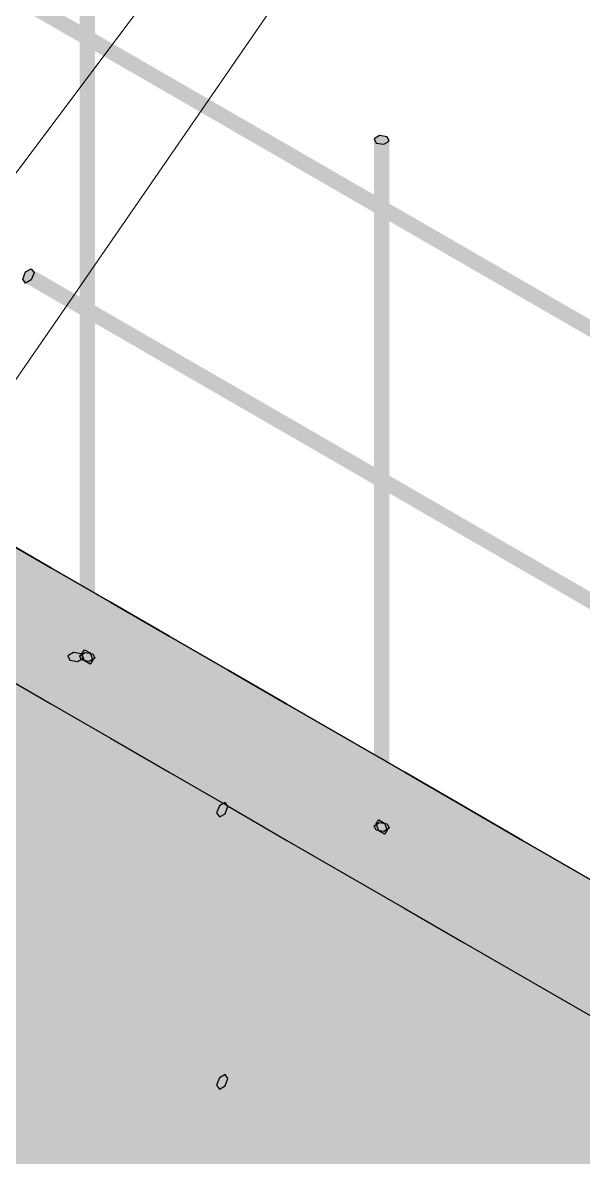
# Model space of a CAD drawing. Header units: metres. Extents: x 0 to 28.4, y 0 to 5.9.
# Drawn here: x 11.415 to 11.827, y 1.892 to 2.726 of the extents above; entities that cross this region are included whole.
import ezdxf

# ---------------------------------------------------------------- set-up
doc = ezdxf.new("R2010")
doc.units = ezdxf.units.M
doc.header["$LTSCALE"] = 0.25
doc.layers.add('ISO-ARISTAS', color=8, linetype='CONTINUOUS')
doc.layers.add('ISO-CONCRETO-SUP', color=254, linetype='CONTINUOUS', true_color=0xe8e8e8)
doc.layers.add('LLAMADAS', color=30, linetype='CONTINUOUS', lineweight=18)

msp = doc.modelspace()

# ---------------------------------------------------------------- linework, layer by layer
at = {"layer": 'ISO-ARISTAS', "color": 250}
for p, q in [((11.67745, 2.64304), (11.67334, 2.64067)), ((11.67334, 2.64067), (11.67484, 2.63743)), ((11.67484, 2.63743), (11.68046, 2.63656)), ((11.68307, 2.64218), (11.67745, 2.64304)), ((11.68046, 2.63656), (11.68457, 2.63893)), ((11.68457, 2.63893), (11.68307, 2.64218)), ((11.41709, 2.54273), (11.4212, 2.5451)), ((11.4212, 2.5451), (11.42326, 2.54218)), ((11.41503, 2.53743), (11.41709, 2.54273)), ((11.41709, 2.5345), (11.41503, 2.53743)), ((11.4212, 2.53687), (11.41709, 2.5345)), ((11.42326, 2.54218), (11.4212, 2.53687)), ((11.43612, 2.325), (11.39282, 2.35)), ((11.39282, 2.35), (11.43612, 2.325)), ((11.47942, 2.3), (11.43612, 2.325)), ((11.43612, 2.325), (11.47942, 2.3)), ((11.52272, 2.275), (11.47942, 2.3)), ((11.47942, 2.3), (11.52272, 2.275)), ((11.56603, 2.25), (11.52272, 2.275)), ((11.52272, 2.275), (11.56603, 2.25)), ((11.45228, 2.26304), (11.44817, 2.26067)), ((11.44817, 2.26067), (11.44967, 2.25743)), ((11.4579, 2.26218), (11.45228, 2.26304)), ((11.45683, 2.26067), (11.46094, 2.26304)), ((11.45834, 2.25743), (11.45683, 2.26067)), ((11.45941, 2.25893), (11.4579, 2.26218)), ((11.45834, 2.26218), (11.46039, 2.2651)), ((11.46039, 2.25687), (11.45834, 2.26218)), ((11.46039, 2.2651), (11.46451, 2.26273)), ((11.46094, 2.26304), (11.46656, 2.26218)), ((11.46451, 2.26273), (11.46656, 2.25743)), ((11.46656, 2.26218), (11.46807, 2.25893)), ((11.44967, 2.25743), (11.45529, 2.25656)), ((11.45529, 2.25656), (11.45941, 2.25893)), ((11.46395, 2.25656), (11.45834, 2.25743)), ((11.46451, 2.2545), (11.46039, 2.25687)), ((11.46807, 2.25893), (11.46395, 2.25656)), ((11.46656, 2.25743), (11.46451, 2.2545)), ((11.39282, 2.25), (11.43612, 2.225)), ((11.39282, 2.25), (11.43612, 2.225)), ((11.60933, 2.225), (11.56603, 2.25)), ((11.56603, 2.25), (11.60933, 2.225)), ((11.43612, 2.225), (11.47942, 2.2)), ((11.43612, 2.225), (11.47942, 2.2)), ((11.65263, 2.2), (11.60933, 2.225)), ((11.60933, 2.225), (11.65263, 2.2)), ((11.47942, 2.2), (11.52272, 2.175)), ((11.47942, 2.2), (11.52272, 2.175)), ((11.69593, 2.175), (11.65263, 2.2)), ((11.65263, 2.2), (11.69593, 2.175)), ((11.52272, 2.175), (11.56603, 2.15)), ((11.52272, 2.175), (11.56603, 2.15)), ((11.73923, 2.15), (11.69593, 2.175)), ((11.69593, 2.175), (11.73923, 2.15)), ((11.56375, 2.1528), (11.55964, 2.15043)), ((11.56581, 2.14988), (11.56375, 2.1528)), ((11.55964, 2.15043), (11.55758, 2.14513)), ((11.55758, 2.14513), (11.55964, 2.1422)), ((11.55964, 2.1422), (11.56375, 2.14457)), ((11.56375, 2.14457), (11.56581, 2.14988)), ((11.56603, 2.15), (11.60933, 2.125)), ((11.56603, 2.15), (11.60933, 2.125)), ((11.78253, 2.125), (11.73923, 2.15)), ((11.73923, 2.15), (11.78253, 2.125)), ((11.67334, 2.13567), (11.67745, 2.13804)), ((11.67484, 2.13243), (11.67334, 2.13567)), ((11.67484, 2.13718), (11.6769, 2.1401)), ((11.6769, 2.13187), (11.67484, 2.13718)), ((11.6769, 2.1401), (11.68101, 2.13773)), ((11.67745, 2.13804), (11.68307, 2.13718)), ((11.68101, 2.13773), (11.68307, 2.13243)), ((11.68307, 2.13718), (11.68457, 2.13393)), ((11.68046, 2.13156), (11.67484, 2.13243)), ((11.68101, 2.1295), (11.6769, 2.13187)), ((11.68457, 2.13393), (11.68046, 2.13156)), ((11.68307, 2.13243), (11.68101, 2.1295)), ((11.60933, 2.125), (11.65263, 2.1)), ((11.60933, 2.125), (11.65263, 2.1)), ((11.82583, 2.1), (11.78253, 2.125)), ((11.78253, 2.125), (11.82583, 2.1)), ((11.65263, 2.1), (11.69593, 2.075)), ((11.65263, 2.1), (11.69593, 2.075)), ((11.86913, 2.075), (11.82583, 2.1)), ((11.82583, 2.1), (11.86913, 2.075)), ((11.69593, 2.075), (11.73923, 2.05)), ((11.69593, 2.075), (11.73923, 2.05)), ((11.73923, 2.05), (11.78253, 2.025)), ((11.73923, 2.05), (11.78253, 2.025)), ((11.78253, 2.025), (11.82583, 2)), ((11.78253, 2.025), (11.82583, 2)), ((11.82583, 2), (11.86913, 1.975)), ((11.82583, 2), (11.86913, 1.975)), ((11.56375, 1.9528), (11.55964, 1.95043)), ((11.56581, 1.94988), (11.56375, 1.9528)), ((11.55964, 1.95043), (11.55758, 1.94513)), ((11.55758, 1.94513), (11.55964, 1.9422)), ((11.55964, 1.9422), (11.56375, 1.94457)), ((11.56375, 1.94457), (11.56581, 1.94988))]:
    msp.add_line(p, q, dxfattribs=at)
at = {"layer": 'ISO-CONCRETO-SUP', "true_color": 0x912020}
for points in [[(11.46094, 2.76804), (11.45683, 2.76567), (11.46094, 2.59971), (11.45683, 2.59734)], [(11.46395, 2.76156), (11.46807, 2.76393), (11.46395, 2.59322), (11.46807, 2.5956)], [(11.67745, 2.64304), (11.67334, 2.64067), (11.67745, 2.47471), (11.67334, 2.47234)], [(11.68046, 2.63656), (11.68457, 2.63893), (11.68046, 2.46822), (11.68457, 2.4706)], [(11.46094, 2.59971), (11.45683, 2.59734), (11.46094, 2.43138), (11.45683, 2.429)], [(11.46395, 2.59322), (11.46807, 2.5956), (11.46395, 2.42489), (11.46807, 2.42726)], [(11.67745, 2.47471), (11.67334, 2.47234), (11.67745, 2.30638), (11.67334, 2.304)], [(11.68046, 2.46822), (11.68457, 2.4706), (11.68046, 2.29989), (11.68457, 2.30226)], [(11.46094, 2.43138), (11.45683, 2.429), (11.46094, 2.26304), (11.45683, 2.26067)], [(11.46395, 2.42489), (11.46807, 2.42726), (11.46395, 2.25656), (11.46807, 2.25893)], [(11.67745, 2.30638), (11.67334, 2.304), (11.67745, 2.13804), (11.67334, 2.13567)], [(11.68046, 2.29989), (11.68457, 2.30226), (11.68046, 2.13156), (11.68457, 2.13393)], [(11.44817, 2.09234), (11.45228, 2.09471), (11.44817, 2.26067), (11.45228, 2.26304)], [(11.45941, 2.0906), (11.45529, 2.08822), (11.45941, 2.25893), (11.45529, 2.25656)], [(11.44817, 1.924), (11.45228, 1.92638), (11.44817, 2.09234), (11.45228, 2.09471)], [(11.45941, 1.92226), (11.45529, 1.91989), (11.45941, 2.0906), (11.45529, 2.08822)], [(11.44817, 1.75567), (11.45228, 1.75804), (11.44817, 1.924), (11.45228, 1.92638)], [(11.45941, 1.75393), (11.45529, 1.75156), (11.45941, 1.92226), (11.45529, 1.91989)]]:
    msp.add_solid(points, dxfattribs=at)
at = {"layer": 'ISO-CONCRETO-SUP', "true_color": 0x8d1f1f}
for points in [[(11.45683, 2.76567), (11.45834, 2.76243), (11.45683, 2.59734), (11.45834, 2.59409)], [(11.46807, 2.76393), (11.46656, 2.76717), (11.46807, 2.5956), (11.46656, 2.59884)], [(11.67334, 2.64067), (11.67484, 2.63743), (11.67334, 2.47234), (11.67484, 2.46909)], [(11.68457, 2.63893), (11.68307, 2.64218), (11.68457, 2.4706), (11.68307, 2.47384)], [(11.45683, 2.59734), (11.45834, 2.59409), (11.45683, 2.429), (11.45834, 2.42576)], [(11.46807, 2.5956), (11.46656, 2.59884), (11.46807, 2.42726), (11.46656, 2.43051)], [(11.67334, 2.47234), (11.67484, 2.46909), (11.67334, 2.304), (11.67484, 2.30076)], [(11.68457, 2.4706), (11.68307, 2.47384), (11.68457, 2.30226), (11.68307, 2.30551)], [(11.45683, 2.429), (11.45834, 2.42576), (11.45683, 2.26067), (11.45834, 2.25743)], [(11.46807, 2.42726), (11.46656, 2.43051), (11.46807, 2.25893), (11.46656, 2.26218)], [(11.67334, 2.304), (11.67484, 2.30076), (11.67334, 2.13567), (11.67484, 2.13243)], [(11.68457, 2.30226), (11.68307, 2.30551), (11.68457, 2.13393), (11.68307, 2.13718)], [(11.44967, 2.08909), (11.44817, 2.09234), (11.44967, 2.25743), (11.44817, 2.26067)], [(11.4579, 2.09384), (11.45941, 2.0906), (11.4579, 2.26218), (11.45941, 2.25893)], [(11.4579, 1.92551), (11.45941, 1.92226), (11.4579, 2.09384), (11.45941, 2.0906)], [(11.44967, 1.92076), (11.44817, 1.924), (11.44967, 2.08909), (11.44817, 2.09234)], [(11.44967, 1.75243), (11.44817, 1.75567), (11.44967, 1.92076), (11.44817, 1.924)], [(11.4579, 1.75718), (11.45941, 1.75393), (11.4579, 1.92551), (11.45941, 1.92226)]]:
    msp.add_solid(points, dxfattribs=at)
at = {"layer": 'ISO-CONCRETO-SUP', "true_color": 0xaa2626}
for points in [[(11.45834, 2.76243), (11.46395, 2.76156), (11.45834, 2.59409), (11.46395, 2.59322)], [(11.46656, 2.76717), (11.46094, 2.76804), (11.46656, 2.59884), (11.46094, 2.59971)], [(11.67484, 2.63743), (11.68046, 2.63656), (11.67484, 2.46909), (11.68046, 2.46822)], [(11.68307, 2.64218), (11.67745, 2.64304), (11.68307, 2.47384), (11.67745, 2.47471)], [(11.45834, 2.59409), (11.46395, 2.59322), (11.45834, 2.42576), (11.46395, 2.42489)], [(11.46656, 2.59884), (11.46094, 2.59971), (11.46656, 2.43051), (11.46094, 2.43138)], [(11.67484, 2.46909), (11.68046, 2.46822), (11.67484, 2.30076), (11.68046, 2.29989)], [(11.68307, 2.47384), (11.67745, 2.47471), (11.68307, 2.30551), (11.67745, 2.30638)], [(11.46656, 2.43051), (11.46094, 2.43138), (11.46656, 2.26218), (11.46094, 2.26304)], [(11.45834, 2.42576), (11.46395, 2.42489), (11.45834, 2.25743), (11.46395, 2.25656)], [(11.68307, 2.30551), (11.67745, 2.30638), (11.68307, 2.13718), (11.67745, 2.13804)], [(11.67484, 2.30076), (11.68046, 2.29989), (11.67484, 2.13243), (11.68046, 2.13156)], [(11.45228, 2.09471), (11.4579, 2.09384), (11.45228, 2.26304), (11.4579, 2.26218)], [(11.45529, 2.08822), (11.44967, 2.08909), (11.45529, 2.25656), (11.44967, 2.25743)], [(11.45228, 1.92638), (11.4579, 1.92551), (11.45228, 2.09471), (11.4579, 2.09384)], [(11.45529, 1.91989), (11.44967, 1.92076), (11.45529, 2.08822), (11.44967, 2.08909)], [(11.45529, 1.75156), (11.44967, 1.75243), (11.45529, 1.91989), (11.44967, 1.92076)], [(11.45228, 1.75804), (11.4579, 1.75718), (11.45228, 1.92638), (11.4579, 1.92551)]]:
    msp.add_solid(points, dxfattribs=at)
at = {"layer": 'ISO-CONCRETO-SUP', "true_color": 0x233eb3}
for points in [[(11.41709, 2.74273), (11.4212, 2.7451), (11.56315, 2.6584), (11.56726, 2.66078)], [(11.4212, 2.73687), (11.41709, 2.7345), (11.56726, 2.65255), (11.56315, 2.65017)], [(11.56315, 2.6584), (11.56726, 2.66078), (11.7092, 2.57408), (11.71331, 2.57645)], [(11.56726, 2.65255), (11.56315, 2.65017), (11.71331, 2.56822), (11.7092, 2.56585)], [(11.7092, 2.57408), (11.71331, 2.57645), (11.85526, 2.48975), (11.85937, 2.49213)], [(11.71331, 2.56822), (11.7092, 2.56585), (11.85937, 2.4839), (11.85526, 2.48152)], [(11.41709, 2.54273), (11.4212, 2.5451), (11.56315, 2.4584), (11.56726, 2.46078)], [(11.4212, 2.53687), (11.41709, 2.5345), (11.56726, 2.45255), (11.56315, 2.45017)], [(11.56315, 2.4584), (11.56726, 2.46078), (11.7092, 2.37408), (11.71331, 2.37645)], [(11.56726, 2.45255), (11.56315, 2.45017), (11.71331, 2.36822), (11.7092, 2.36585)], [(11.7092, 2.37408), (11.71331, 2.37645), (11.85526, 2.28975), (11.85937, 2.29213)], [(11.71331, 2.36822), (11.7092, 2.36585), (11.85937, 2.2839), (11.85526, 2.28152)], [(11.26753, 2.31908), (11.27164, 2.32145), (11.41358, 2.23475), (11.4177, 2.23713)], [(11.27164, 2.31322), (11.26753, 2.31085), (11.4177, 2.2289), (11.41358, 2.22652)], [(11.32616, 2.23523), (11.33027, 2.2376), (11.47221, 2.1509), (11.47633, 2.15328)], [(11.41358, 2.23475), (11.4177, 2.23713), (11.55964, 2.15043), (11.56375, 2.1528)], [(11.33027, 2.22937), (11.32616, 2.227), (11.47633, 2.14505), (11.47221, 2.14267)], [(11.4177, 2.2289), (11.41358, 2.22652), (11.56375, 2.14457), (11.55964, 2.1422)], [(11.47221, 2.1509), (11.47633, 2.15328), (11.61827, 2.06658), (11.62238, 2.06895)], [(11.47633, 2.14505), (11.47221, 2.14267), (11.62238, 2.06072), (11.61827, 2.05835)], [(11.26753, 2.11908), (11.27164, 2.12145), (11.41358, 2.03475), (11.4177, 2.03713)], [(11.27164, 2.11322), (11.26753, 2.11085), (11.4177, 2.0289), (11.41358, 2.02652)], [(11.34231, 2.0759), (11.34642, 2.07828), (11.48836, 1.99158), (11.49248, 1.99395)], [(11.34642, 2.07005), (11.34231, 2.06767), (11.49248, 1.98572), (11.48836, 1.98335)], [(11.61827, 2.06658), (11.62238, 2.06895), (11.76432, 1.98225), (11.76844, 1.98463)], [(11.62238, 2.06072), (11.61827, 2.05835), (11.76844, 1.9764), (11.76432, 1.97402)], [(11.41358, 2.03475), (11.4177, 2.03713), (11.55964, 1.95043), (11.56375, 1.9528)], [(11.4177, 2.0289), (11.41358, 2.02652), (11.56375, 1.94457), (11.55964, 1.9422)], [(11.48836, 1.99158), (11.49248, 1.99395), (11.63442, 1.90725), (11.63853, 1.90963)], [(11.49248, 1.98572), (11.48836, 1.98335), (11.63853, 1.9014), (11.63442, 1.89902)], [(11.76432, 1.98225), (11.76844, 1.98463), (11.91038, 1.89793), (11.91449, 1.9003)], [(11.76844, 1.9764), (11.76432, 1.97402), (11.91449, 1.89207), (11.91038, 1.8897)], [(11.35846, 1.91658), (11.36257, 1.91895), (11.50452, 1.83225), (11.50863, 1.83463)], [(11.36257, 1.91072), (11.35846, 1.90835), (11.50863, 1.8264), (11.50452, 1.82402)], [(11.63442, 1.90725), (11.63853, 1.90963), (11.78047, 1.82293), (11.78459, 1.8253)], [(11.63853, 1.9014), (11.63442, 1.89902), (11.78459, 1.81707), (11.78047, 1.8147)]]:
    msp.add_solid(points, dxfattribs=at)
at = {"layer": 'ISO-CONCRETO-SUP', "true_color": 0x182b7c}
for points in [[(11.4212, 2.7451), (11.42326, 2.74218), (11.56726, 2.66078), (11.56932, 2.65785)], [(11.41709, 2.7345), (11.41503, 2.73742), (11.56315, 2.65017), (11.56109, 2.6531)], [(11.56726, 2.66078), (11.56932, 2.65785), (11.71331, 2.57645), (11.71537, 2.57353)], [(11.56315, 2.65017), (11.56109, 2.6531), (11.7092, 2.56585), (11.70714, 2.56878)], [(11.7092, 2.56585), (11.70714, 2.56878), (11.85526, 2.48152), (11.8532, 2.48445)], [(11.71331, 2.57645), (11.71537, 2.57353), (11.85937, 2.49213), (11.86143, 2.4892)], [(11.4212, 2.5451), (11.42326, 2.54218), (11.56726, 2.46078), (11.56932, 2.45785)], [(11.41709, 2.5345), (11.41503, 2.53743), (11.56315, 2.45017), (11.56109, 2.4531)], [(11.56726, 2.46078), (11.56932, 2.45785), (11.71331, 2.37645), (11.71537, 2.37353)], [(11.56315, 2.45017), (11.56109, 2.4531), (11.7092, 2.36585), (11.70714, 2.36878)], [(11.7092, 2.36585), (11.70714, 2.36878), (11.85526, 2.28152), (11.8532, 2.28445)], [(11.71331, 2.37645), (11.71537, 2.37353), (11.85937, 2.29213), (11.86143, 2.2892)], [(11.27164, 2.32145), (11.2737, 2.31853), (11.4177, 2.23713), (11.41975, 2.2342)], [(11.33027, 2.2376), (11.33233, 2.23468), (11.47633, 2.15328), (11.47838, 2.15035)], [(11.4177, 2.23713), (11.41975, 2.2342), (11.56375, 2.1528), (11.56581, 2.14988)], [(11.32616, 2.227), (11.3241, 2.22993), (11.47221, 2.14267), (11.47016, 2.1456)], [(11.41358, 2.22652), (11.41153, 2.22945), (11.55964, 2.1422), (11.55758, 2.14513)], [(11.47633, 2.15328), (11.47838, 2.15035), (11.62238, 2.06895), (11.62444, 2.06603)], [(11.47221, 2.14267), (11.47016, 2.1456), (11.61827, 2.05835), (11.61621, 2.06128)], [(11.27164, 2.12145), (11.2737, 2.11852), (11.4177, 2.03713), (11.41975, 2.0342)], [(11.34642, 2.07828), (11.34848, 2.07535), (11.49248, 1.99395), (11.49454, 1.99103)], [(11.34231, 2.06767), (11.34025, 2.0706), (11.48836, 1.98335), (11.48631, 1.98628)], [(11.62238, 2.06895), (11.62444, 2.06603), (11.76844, 1.98463), (11.77049, 1.9817)], [(11.61827, 2.05835), (11.61621, 2.06128), (11.76432, 1.97402), (11.76227, 1.97695)], [(11.4177, 2.03713), (11.41975, 2.0342), (11.56375, 1.9528), (11.56581, 1.94988)], [(11.41358, 2.02652), (11.41153, 2.02945), (11.55964, 1.9422), (11.55758, 1.94513)], [(11.49248, 1.99395), (11.49454, 1.99103), (11.63853, 1.90963), (11.64059, 1.9067)], [(11.48836, 1.98335), (11.48631, 1.98628), (11.63442, 1.89902), (11.63236, 1.90195)], [(11.76432, 1.97402), (11.76227, 1.97695), (11.91038, 1.8897), (11.90832, 1.89263)], [(11.76844, 1.98463), (11.77049, 1.9817), (11.91449, 1.9003), (11.91655, 1.89738)], [(11.36257, 1.91895), (11.36463, 1.91603), (11.50863, 1.83463), (11.51069, 1.8317)], [(11.35846, 1.90835), (11.3564, 1.91128), (11.50452, 1.82402), (11.50246, 1.82695)], [(11.63442, 1.89902), (11.63236, 1.90195), (11.78047, 1.8147), (11.77842, 1.81763)], [(11.63853, 1.90963), (11.64059, 1.9067), (11.78459, 1.8253), (11.78665, 1.82238)]]:
    msp.add_solid(points, dxfattribs=at)
at = {"layer": 'ISO-CONCRETO-SUP', "true_color": 0x2541bb}
for points in [[(11.41503, 2.73742), (11.41709, 2.74273), (11.56109, 2.6531), (11.56315, 2.6584)], [(11.42326, 2.74218), (11.4212, 2.73687), (11.56932, 2.65785), (11.56726, 2.65255)], [(11.56109, 2.6531), (11.56315, 2.6584), (11.70714, 2.56878), (11.7092, 2.57408)], [(11.56932, 2.65785), (11.56726, 2.65255), (11.71537, 2.57353), (11.71331, 2.56822)], [(11.70714, 2.56878), (11.7092, 2.57408), (11.8532, 2.48445), (11.85526, 2.48975)], [(11.71537, 2.57353), (11.71331, 2.56822), (11.86143, 2.4892), (11.85937, 2.4839)], [(11.41503, 2.53743), (11.41709, 2.54273), (11.56109, 2.4531), (11.56315, 2.4584)], [(11.42326, 2.54218), (11.4212, 2.53687), (11.56932, 2.45785), (11.56726, 2.45255)], [(11.56109, 2.4531), (11.56315, 2.4584), (11.70714, 2.36878), (11.7092, 2.37408)], [(11.56932, 2.45785), (11.56726, 2.45255), (11.71537, 2.37353), (11.71331, 2.36822)], [(11.70714, 2.36878), (11.7092, 2.37408), (11.8532, 2.28445), (11.85526, 2.28975)], [(11.71537, 2.37353), (11.71331, 2.36822), (11.86143, 2.2892), (11.85937, 2.2839)], [(11.2737, 2.31853), (11.27164, 2.31322), (11.41975, 2.2342), (11.4177, 2.2289)], [(11.3241, 2.22993), (11.32616, 2.23523), (11.47016, 2.1456), (11.47221, 2.1509)], [(11.33233, 2.23468), (11.33027, 2.22937), (11.47838, 2.15035), (11.47633, 2.14505)], [(11.41153, 2.22945), (11.41358, 2.23475), (11.55758, 2.14513), (11.55964, 2.15043)], [(11.41975, 2.2342), (11.4177, 2.2289), (11.56581, 2.14988), (11.56375, 2.14457)], [(11.47016, 2.1456), (11.47221, 2.1509), (11.61621, 2.06128), (11.61827, 2.06658)], [(11.47838, 2.15035), (11.47633, 2.14505), (11.62444, 2.06603), (11.62238, 2.06072)], [(11.2737, 2.11852), (11.27164, 2.11322), (11.41975, 2.0342), (11.4177, 2.0289)], [(11.34025, 2.0706), (11.34231, 2.0759), (11.48631, 1.98628), (11.48836, 1.99158)], [(11.34848, 2.07535), (11.34642, 2.07005), (11.49454, 1.99103), (11.49248, 1.98572)], [(11.61621, 2.06128), (11.61827, 2.06658), (11.76227, 1.97695), (11.76432, 1.98225)], [(11.62444, 2.06603), (11.62238, 2.06072), (11.77049, 1.9817), (11.76844, 1.9764)], [(11.41153, 2.02945), (11.41358, 2.03475), (11.55758, 1.94513), (11.55964, 1.95043)], [(11.41975, 2.0342), (11.4177, 2.0289), (11.56581, 1.94988), (11.56375, 1.94457)], [(11.48631, 1.98628), (11.48836, 1.99158), (11.63236, 1.90195), (11.63442, 1.90725)], [(11.49454, 1.99103), (11.49248, 1.98572), (11.64059, 1.9067), (11.63853, 1.9014)], [(11.76227, 1.97695), (11.76432, 1.98225), (11.90832, 1.89263), (11.91038, 1.89793)], [(11.77049, 1.9817), (11.76844, 1.9764), (11.91655, 1.89738), (11.91449, 1.89207)], [(11.3564, 1.91128), (11.35846, 1.91658), (11.50246, 1.82695), (11.50452, 1.83225)], [(11.36463, 1.91603), (11.36257, 1.91072), (11.51069, 1.8317), (11.50863, 1.8264)], [(11.63236, 1.90195), (11.63442, 1.90725), (11.77842, 1.81763), (11.78047, 1.82293)], [(11.64059, 1.9067), (11.63853, 1.9014), (11.78665, 1.82238), (11.78459, 1.81707)]]:
    msp.add_solid(points, dxfattribs=at)
at = {"layer": 'ISO-CONCRETO-SUP', "true_color": 0x989388}
for points in [[(11.39282, 2.35), (11.43612, 2.325), (11.35241, 2.32667), (11.39571, 2.30167)], [(11.43612, 2.325), (11.47942, 2.3), (11.39571, 2.30167), (11.43901, 2.27667)], [(11.39571, 2.30167), (11.43901, 2.27667), (11.35529, 2.27833), (11.39859, 2.25333)], [(11.47942, 2.3), (11.52272, 2.275), (11.43901, 2.27667), (11.48231, 2.25167)], [(11.43901, 2.27667), (11.48231, 2.25167), (11.39859, 2.25333), (11.4419, 2.22833)], [(11.52272, 2.275), (11.56603, 2.25), (11.48231, 2.25167), (11.52561, 2.22667)], [(11.39859, 2.25333), (11.4419, 2.22833), (11.35818, 2.23), (11.40148, 2.205)], [(11.48231, 2.25167), (11.52561, 2.22667), (11.4419, 2.22833), (11.4852, 2.20333)], [(11.39282, 2.25), (11.43612, 2.225), (11.35241, 2.22667), (11.39571, 2.20167)], [(11.56603, 2.25), (11.60933, 2.225), (11.52561, 2.22667), (11.56891, 2.20167)], [(11.4419, 2.22833), (11.4852, 2.20333), (11.40148, 2.205), (11.44478, 2.18)], [(11.52561, 2.22667), (11.56891, 2.20167), (11.4852, 2.20333), (11.5285, 2.17833)], [(11.43612, 2.225), (11.47942, 2.2), (11.39571, 2.20167), (11.43901, 2.17667)], [(11.60933, 2.225), (11.65263, 2.2), (11.56891, 2.20167), (11.61221, 2.17667)], [(11.39571, 2.20167), (11.43901, 2.17667), (11.35529, 2.17833), (11.39859, 2.15333)], [(11.40148, 2.205), (11.44478, 2.18), (11.36107, 2.18167), (11.40437, 2.15667)], [(11.4852, 2.20333), (11.5285, 2.17833), (11.44478, 2.18), (11.48808, 2.155)], [(11.56891, 2.20167), (11.61221, 2.17667), (11.5285, 2.17833), (11.5718, 2.15333)], [(11.47942, 2.2), (11.52272, 2.175), (11.43901, 2.17667), (11.48231, 2.15167)], [(11.65263, 2.2), (11.69593, 2.175), (11.61221, 2.17667), (11.65551, 2.15167)], [(11.43901, 2.17667), (11.48231, 2.15167), (11.39859, 2.15333), (11.4419, 2.12833)], [(11.44478, 2.18), (11.48808, 2.155), (11.40437, 2.15667), (11.44767, 2.13167)], [(11.5285, 2.17833), (11.5718, 2.15333), (11.48808, 2.155), (11.53138, 2.13)], [(11.61221, 2.17667), (11.65551, 2.15167), (11.5718, 2.15333), (11.6151, 2.12833)], [(11.52272, 2.175), (11.56603, 2.15), (11.48231, 2.15167), (11.52561, 2.12667)], [(11.69593, 2.175), (11.73923, 2.15), (11.65551, 2.15167), (11.69882, 2.12667)], [(11.39859, 2.15333), (11.4419, 2.12833), (11.35818, 2.13), (11.40148, 2.105)], [(11.40437, 2.15667), (11.44767, 2.13167), (11.36395, 2.13333), (11.40725, 2.10833)], [(11.48231, 2.15167), (11.52561, 2.12667), (11.4419, 2.12833), (11.4852, 2.10333)], [(11.48808, 2.155), (11.53138, 2.13), (11.44767, 2.13167), (11.49097, 2.10667)], [(11.5718, 2.15333), (11.6151, 2.12833), (11.53138, 2.13), (11.57469, 2.105)], [(11.65551, 2.15167), (11.69882, 2.12667), (11.6151, 2.12833), (11.6584, 2.10333)], [(11.56603, 2.15), (11.60933, 2.125), (11.52561, 2.12667), (11.56891, 2.10167)], [(11.73923, 2.15), (11.78253, 2.125), (11.69882, 2.12667), (11.74212, 2.10167)], [(11.4419, 2.12833), (11.4852, 2.10333), (11.40148, 2.105), (11.44478, 2.08)], [(11.44767, 2.13167), (11.49097, 2.10667), (11.40725, 2.10833), (11.45056, 2.08333)], [(11.52561, 2.12667), (11.56891, 2.10167), (11.4852, 2.10333), (11.5285, 2.07833)], [(11.53138, 2.13), (11.57469, 2.105), (11.49097, 2.10667), (11.53427, 2.08167)], [(11.6151, 2.12833), (11.6584, 2.10333), (11.57469, 2.105), (11.61799, 2.08)], [(11.69882, 2.12667), (11.74212, 2.10167), (11.6584, 2.10333), (11.7017, 2.07833)], [(11.60933, 2.125), (11.65263, 2.1), (11.56891, 2.10167), (11.61221, 2.07667)], [(11.78253, 2.125), (11.82583, 2.1), (11.74212, 2.10167), (11.78542, 2.07667)], [(11.40148, 2.105), (11.44478, 2.08), (11.36107, 2.08167), (11.40437, 2.05667)], [(11.40725, 2.10833), (11.45056, 2.08333), (11.36684, 2.085), (11.41014, 2.06)], [(11.4852, 2.10333), (11.5285, 2.07833), (11.44478, 2.08), (11.48808, 2.055)], [(11.49097, 2.10667), (11.53427, 2.08167), (11.45056, 2.08333), (11.49386, 2.05833)], [(11.56891, 2.10167), (11.61221, 2.07667), (11.5285, 2.07833), (11.5718, 2.05333)], [(11.57469, 2.105), (11.61799, 2.08), (11.53427, 2.08167), (11.57757, 2.05667)], [(11.6584, 2.10333), (11.7017, 2.07833), (11.61799, 2.08), (11.66129, 2.055)], [(11.74212, 2.10167), (11.78542, 2.07667), (11.7017, 2.07833), (11.745, 2.05333)], [(11.65263, 2.1), (11.69593, 2.075), (11.61221, 2.07667), (11.65551, 2.05167)], [(11.82583, 2.1), (11.86913, 2.075), (11.78542, 2.07667), (11.82872, 2.05167)], [(11.44478, 2.08), (11.48808, 2.055), (11.40437, 2.05667), (11.44767, 2.03167)], [(11.45056, 2.08333), (11.49386, 2.05833), (11.41014, 2.06), (11.45344, 2.035)], [(11.5285, 2.07833), (11.5718, 2.05333), (11.48808, 2.055), (11.53138, 2.03)], [(11.53427, 2.08167), (11.57757, 2.05667), (11.49386, 2.05833), (11.53716, 2.03333)], [(11.61221, 2.07667), (11.65551, 2.05167), (11.5718, 2.05333), (11.6151, 2.02833)], [(11.61799, 2.08), (11.66129, 2.055), (11.57757, 2.05667), (11.62087, 2.03167)], [(11.7017, 2.07833), (11.745, 2.05333), (11.66129, 2.055), (11.70459, 2.03)], [(11.78542, 2.07667), (11.82872, 2.05167), (11.745, 2.05333), (11.78831, 2.02833)], [(11.69593, 2.075), (11.73923, 2.05), (11.65551, 2.05167), (11.69882, 2.02667)], [(11.41014, 2.06), (11.45344, 2.035), (11.36973, 2.03667), (11.41303, 2.01167)], [(11.40437, 2.05667), (11.44767, 2.03167), (11.36395, 2.03333), (11.40725, 2.00833)], [(11.48808, 2.055), (11.53138, 2.03), (11.44767, 2.03167), (11.49097, 2.00667)], [(11.49386, 2.05833), (11.53716, 2.03333), (11.45344, 2.035), (11.49674, 2.01)], [(11.5718, 2.05333), (11.6151, 2.02833), (11.53138, 2.03), (11.57469, 2.005)], [(11.57757, 2.05667), (11.62087, 2.03167), (11.53716, 2.03333), (11.58046, 2.00833)], [(11.65551, 2.05167), (11.69882, 2.02667), (11.6151, 2.02833), (11.6584, 2.00333)], [(11.66129, 2.055), (11.70459, 2.03), (11.62087, 2.03167), (11.66417, 2.00667)], [(11.745, 2.05333), (11.78831, 2.02833), (11.70459, 2.03), (11.74789, 2.005)], [(11.82872, 2.05167), (11.87202, 2.02667), (11.78831, 2.02833), (11.83161, 2.00333)], [(11.73923, 2.05), (11.78253, 2.025), (11.69882, 2.02667), (11.74212, 2.00167)], [(11.45344, 2.035), (11.49674, 2.01), (11.41303, 2.01167), (11.45633, 1.98667)], [(11.44767, 2.03167), (11.49097, 2.00667), (11.40725, 2.00833), (11.45056, 1.98333)], [(11.53138, 2.03), (11.57469, 2.005), (11.49097, 2.00667), (11.53427, 1.98167)], [(11.53716, 2.03333), (11.58046, 2.00833), (11.49674, 2.01), (11.54004, 1.985)], [(11.6151, 2.02833), (11.6584, 2.00333), (11.57469, 2.005), (11.61799, 1.98)], [(11.62087, 2.03167), (11.66417, 2.00667), (11.58046, 2.00833), (11.62376, 1.98333)], [(11.69882, 2.02667), (11.74212, 2.00167), (11.6584, 2.00333), (11.7017, 1.97833)], [(11.70459, 2.03), (11.74789, 2.005), (11.66417, 2.00667), (11.70748, 1.98167)], [(11.78831, 2.02833), (11.83161, 2.00333), (11.74789, 2.005), (11.79119, 1.98)], [(11.78253, 2.025), (11.82583, 2), (11.74212, 2.00167), (11.78542, 1.97667)], [(11.41303, 2.01167), (11.45633, 1.98667), (11.37261, 1.98833), (11.41591, 1.96333)], [(11.49674, 2.01), (11.54004, 1.985), (11.45633, 1.98667), (11.49963, 1.96167)], [(11.40725, 2.00833), (11.45056, 1.98333), (11.36684, 1.985), (11.41014, 1.96)], [(11.49097, 2.00667), (11.53427, 1.98167), (11.45056, 1.98333), (11.49386, 1.95833)], [(11.57469, 2.005), (11.61799, 1.98), (11.53427, 1.98167), (11.57757, 1.95667)], [(11.58046, 2.00833), (11.62376, 1.98333), (11.54004, 1.985), (11.58335, 1.96)], [(11.6584, 2.00333), (11.7017, 1.97833), (11.61799, 1.98), (11.66129, 1.955)], [(11.66417, 2.00667), (11.70748, 1.98167), (11.62376, 1.98333), (11.66706, 1.95833)], [(11.74212, 2.00167), (11.78542, 1.97667), (11.7017, 1.97833), (11.745, 1.95333)], [(11.74789, 2.005), (11.79119, 1.98), (11.70748, 1.98167), (11.75078, 1.95667)], [(11.83161, 2.00333), (11.87491, 1.97833), (11.79119, 1.98), (11.83449, 1.955)], [(11.82583, 2), (11.86913, 1.975), (11.78542, 1.97667), (11.82872, 1.95167)], [(11.37261, 1.98833), (11.41591, 1.96333), (11.3322, 1.965), (11.3755, 1.94)], [(11.45633, 1.98667), (11.49963, 1.96167), (11.41591, 1.96333), (11.45922, 1.93833)], [(11.54004, 1.985), (11.58335, 1.96), (11.49963, 1.96167), (11.54293, 1.93667)], [(11.45056, 1.98333), (11.49386, 1.95833), (11.41014, 1.96), (11.45344, 1.935)], [(11.53427, 1.98167), (11.57757, 1.95667), (11.49386, 1.95833), (11.53716, 1.93333)], [(11.61799, 1.98), (11.66129, 1.955), (11.57757, 1.95667), (11.62087, 1.93167)], [(11.62376, 1.98333), (11.66706, 1.95833), (11.58335, 1.96), (11.62665, 1.935)], [(11.7017, 1.97833), (11.745, 1.95333), (11.66129, 1.955), (11.70459, 1.93)], [(11.70748, 1.98167), (11.75078, 1.95667), (11.66706, 1.95833), (11.71036, 1.93333)], [(11.78542, 1.97667), (11.82872, 1.95167), (11.745, 1.95333), (11.78831, 1.92833)], [(11.79119, 1.98), (11.83449, 1.955), (11.75078, 1.95667), (11.79408, 1.93167)], [(11.41014, 1.96), (11.45344, 1.935), (11.36973, 1.93667), (11.41303, 1.91167)], [(11.41591, 1.96333), (11.45922, 1.93833), (11.3755, 1.94), (11.4188, 1.915)], [(11.49963, 1.96167), (11.54293, 1.93667), (11.45922, 1.93833), (11.50252, 1.91333)], [(11.58335, 1.96), (11.62665, 1.935), (11.54293, 1.93667), (11.58623, 1.91167)], [(11.49386, 1.95833), (11.53716, 1.93333), (11.45344, 1.935), (11.49674, 1.91)], [(11.57757, 1.95667), (11.62087, 1.93167), (11.53716, 1.93333), (11.58046, 1.90833)], [(11.66129, 1.955), (11.70459, 1.93), (11.62087, 1.93167), (11.66417, 1.90667)], [(11.66706, 1.95833), (11.71036, 1.93333), (11.62665, 1.935), (11.66995, 1.91)], [(11.745, 1.95333), (11.78831, 1.92833), (11.70459, 1.93), (11.74789, 1.905)], [(11.75078, 1.95667), (11.79408, 1.93167), (11.71036, 1.93333), (11.75366, 1.90833)], [(11.82872, 1.95167), (11.87202, 1.92667), (11.78831, 1.92833), (11.83161, 1.90333)], [(11.83449, 1.955), (11.87779, 1.93), (11.79408, 1.93167), (11.83738, 1.90667)], [(11.3755, 1.94), (11.4188, 1.915), (11.33509, 1.91667), (11.37839, 1.89167)], [(11.45344, 1.935), (11.49674, 1.91), (11.41303, 1.91167), (11.45633, 1.88667)], [(11.45922, 1.93833), (11.50252, 1.91333), (11.4188, 1.915), (11.4621, 1.89)], [(11.54293, 1.93667), (11.58623, 1.91167), (11.50252, 1.91333), (11.54582, 1.88833)], [(11.62665, 1.935), (11.66995, 1.91), (11.58623, 1.91167), (11.62953, 1.88667)], [(11.53716, 1.93333), (11.58046, 1.90833), (11.49674, 1.91), (11.54004, 1.885)], [(11.62087, 1.93167), (11.66417, 1.90667), (11.58046, 1.90833), (11.62376, 1.88333)], [(11.70459, 1.93), (11.74789, 1.905), (11.66417, 1.90667), (11.70748, 1.88167)], [(11.71036, 1.93333), (11.75366, 1.90833), (11.66995, 1.91), (11.71325, 1.885)], [(11.78831, 1.92833), (11.83161, 1.90333), (11.74789, 1.905), (11.79119, 1.88)], [(11.79408, 1.93167), (11.83738, 1.90667), (11.75366, 1.90833), (11.79697, 1.88333)], [(11.41303, 1.91167), (11.45633, 1.88667), (11.37261, 1.88833), (11.41591, 1.86333)], [(11.4188, 1.915), (11.4621, 1.89), (11.37839, 1.89167), (11.42169, 1.86667)], [(11.49674, 1.91), (11.54004, 1.885), (11.45633, 1.88667), (11.49963, 1.86167)], [(11.50252, 1.91333), (11.54582, 1.88833), (11.4621, 1.89), (11.5054, 1.865)], [(11.58623, 1.91167), (11.62953, 1.88667), (11.54582, 1.88833), (11.58912, 1.86333)], [(11.66995, 1.91), (11.71325, 1.885), (11.62953, 1.88667), (11.67284, 1.86167)], [(11.58046, 1.90833), (11.62376, 1.88333), (11.54004, 1.885), (11.58335, 1.86)], [(11.66417, 1.90667), (11.70748, 1.88167), (11.62376, 1.88333), (11.66706, 1.85833)], [(11.74789, 1.905), (11.79119, 1.88), (11.70748, 1.88167), (11.75078, 1.85667)], [(11.75366, 1.90833), (11.79697, 1.88333), (11.71325, 1.885), (11.75655, 1.86)], [(11.83161, 1.90333), (11.87491, 1.87833), (11.79119, 1.88), (11.83449, 1.855)], [(11.83738, 1.90667), (11.88068, 1.88167), (11.79697, 1.88333), (11.84027, 1.85833)]]:
    msp.add_solid(points, dxfattribs=at)
at = {"layer": 'ISO-CONCRETO-SUP', "true_color": 0x89847b}
for points in [[(11.39282, 2.3), (11.43612, 2.275), (11.39282, 2.35), (11.43612, 2.325)], [(11.43612, 2.275), (11.47942, 2.25), (11.43612, 2.325), (11.47942, 2.3)], [(11.39282, 2.25), (11.43612, 2.225), (11.39282, 2.3), (11.43612, 2.275)], [(11.47942, 2.25), (11.52272, 2.225), (11.47942, 2.3), (11.52272, 2.275)], [(11.43612, 2.225), (11.47942, 2.2), (11.43612, 2.275), (11.47942, 2.25)], [(11.52272, 2.225), (11.56603, 2.2), (11.52272, 2.275), (11.56603, 2.25)], [(11.47942, 2.2), (11.52272, 2.175), (11.47942, 2.25), (11.52272, 2.225)], [(11.56603, 2.2), (11.60933, 2.175), (11.56603, 2.25), (11.60933, 2.225)], [(11.52272, 2.175), (11.56603, 2.15), (11.52272, 2.225), (11.56603, 2.2)], [(11.60933, 2.175), (11.65263, 2.15), (11.60933, 2.225), (11.65263, 2.2)], [(11.56603, 2.15), (11.60933, 2.125), (11.56603, 2.2), (11.60933, 2.175)], [(11.65263, 2.15), (11.69593, 2.125), (11.65263, 2.2), (11.69593, 2.175)], [(11.60933, 2.125), (11.65263, 2.1), (11.60933, 2.175), (11.65263, 2.15)], [(11.69593, 2.125), (11.73923, 2.1), (11.69593, 2.175), (11.73923, 2.15)], [(11.65263, 2.1), (11.69593, 2.075), (11.65263, 2.15), (11.69593, 2.125)], [(11.73923, 2.1), (11.78253, 2.075), (11.73923, 2.15), (11.78253, 2.125)], [(11.69593, 2.075), (11.73923, 2.05), (11.69593, 2.125), (11.73923, 2.1)], [(11.78253, 2.075), (11.82583, 2.05), (11.78253, 2.125), (11.82583, 2.1)], [(11.73923, 2.05), (11.78253, 2.025), (11.73923, 2.1), (11.78253, 2.075)], [(11.82583, 2.05), (11.86913, 2.025), (11.82583, 2.1), (11.86913, 2.075)], [(11.78253, 2.025), (11.82583, 2), (11.78253, 2.075), (11.82583, 2.05)], [(11.82583, 2), (11.86913, 1.975), (11.82583, 2.05), (11.86913, 2.025)]]:
    msp.add_solid(points, dxfattribs=at)
at = {"layer": 'ISO-CONCRETO-SUP', "true_color": 0x731a1a}
for points in [[(11.45834, 2.26218), (11.46039, 2.2651), (11.31111, 2.17718), (11.31317, 2.1801)], [(11.46656, 2.25743), (11.46451, 2.2545), (11.31934, 2.17243), (11.31728, 2.1695)], [(11.67484, 2.13718), (11.6769, 2.1401), (11.52762, 2.05218), (11.52967, 2.0551)], [(11.68307, 2.13243), (11.68101, 2.1295), (11.53584, 2.04743), (11.53379, 2.0445)], [(11.52762, 2.05218), (11.52967, 2.0551), (11.38039, 1.96718), (11.38245, 1.9701)], [(11.53584, 2.04743), (11.53379, 2.0445), (11.38862, 1.96243), (11.38656, 1.9595)], [(11.89135, 2.01218), (11.8934, 2.0151), (11.74412, 1.92718), (11.74618, 1.9301)], [(11.89958, 2.00743), (11.89752, 2.0045), (11.75235, 1.92243), (11.75029, 1.9195)], [(11.74412, 1.92718), (11.74618, 1.9301), (11.5969, 1.84218), (11.59896, 1.8451)], [(11.75235, 1.92243), (11.75029, 1.9195), (11.60513, 1.83743), (11.60307, 1.8345)]]:
    msp.add_solid(points, dxfattribs=at)
at = {"layer": 'ISO-CONCRETO-SUP', "true_color": 0xad2626}
for points in [[(11.46039, 2.25687), (11.45834, 2.26218), (11.31317, 2.17187), (11.31111, 2.17718)], [(11.46451, 2.26273), (11.46656, 2.25743), (11.31728, 2.17773), (11.31934, 2.17243)], [(11.6769, 2.13187), (11.67484, 2.13718), (11.52967, 2.04687), (11.52762, 2.05218)], [(11.68101, 2.13773), (11.68307, 2.13243), (11.53379, 2.05273), (11.53584, 2.04743)], [(11.52967, 2.04687), (11.52762, 2.05218), (11.38245, 1.96187), (11.38039, 1.96718)], [(11.53379, 2.05273), (11.53584, 2.04743), (11.38656, 1.96773), (11.38862, 1.96243)], [(11.8934, 2.00687), (11.89135, 2.01218), (11.74618, 1.92187), (11.74412, 1.92718)], [(11.89752, 2.01273), (11.89958, 2.00743), (11.75029, 1.92773), (11.75235, 1.92243)], [(11.74618, 1.92187), (11.74412, 1.92718), (11.59896, 1.83687), (11.5969, 1.84218)], [(11.75029, 1.92773), (11.75235, 1.92243), (11.60307, 1.84273), (11.60513, 1.83743)]]:
    msp.add_solid(points, dxfattribs=at)
at = {"layer": 'ISO-CONCRETO-SUP', "true_color": 0xb32828}
for points in [[(11.46039, 2.2651), (11.46451, 2.26273), (11.31317, 2.1801), (11.31728, 2.17773)], [(11.46451, 2.2545), (11.46039, 2.25687), (11.31728, 2.1695), (11.31317, 2.17187)], [(11.6769, 2.1401), (11.68101, 2.13773), (11.52967, 2.0551), (11.53379, 2.05273)], [(11.68101, 2.1295), (11.6769, 2.13187), (11.53379, 2.0445), (11.52967, 2.04687)], [(11.52967, 2.0551), (11.53379, 2.05273), (11.38245, 1.9701), (11.38656, 1.96773)], [(11.53379, 2.0445), (11.52967, 2.04687), (11.38656, 1.9595), (11.38245, 1.96187)], [(11.8934, 2.0151), (11.89752, 2.01273), (11.74618, 1.9301), (11.75029, 1.92773)], [(11.89752, 2.0045), (11.8934, 2.00687), (11.75029, 1.9195), (11.74618, 1.92187)], [(11.74618, 1.9301), (11.75029, 1.92773), (11.59896, 1.8451), (11.60307, 1.84273)], [(11.75029, 1.9195), (11.74618, 1.92187), (11.60307, 1.8345), (11.59896, 1.83687)]]:
    msp.add_solid(points, dxfattribs=at)
at = {"layer": 'LLAMADAS'}
for p, q in [((11.78, 3.11), (11.23728, 2.3848)), ((11.78, 3), (11.19831, 2.1573))]:
    msp.add_line(p, q, dxfattribs=at)

doc.saveas('drawing.dxf')
